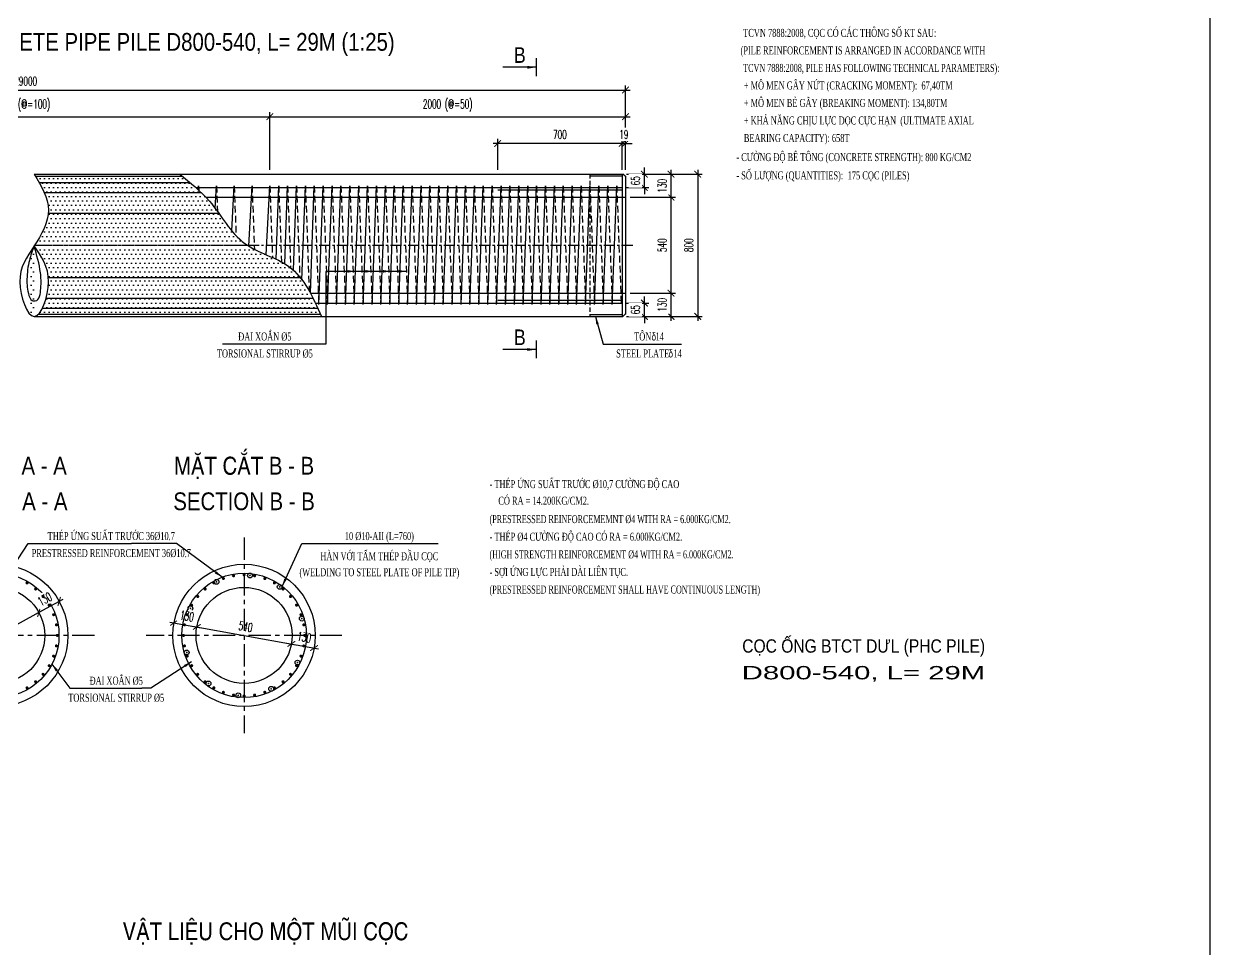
# Model space of a CAD drawing. Extents: x -687 to 808890, y -259 to 107959.
# Drawn here: x 772319 to 778990, y 91357 to 96562 of the extents above; entities that cross this region are included whole.
import ezdxf
from ezdxf.enums import TextEntityAlignment as Align

# ---------------------------------------------------------------- set-up
doc = ezdxf.new("R2010")
doc.units = 0
doc.header["$MEASUREMENT"] = 0
doc.header["$PDMODE"] = 3
doc.linetypes.add('CENTER', pattern=[2, 1.25, -0.25, 0.25, -0.25])
doc.linetypes.add('HIDDEN', pattern=[0.375, 0.25, -0.125])
doc.layers.get('0').update_dxf_attribs({"color": 3, "linetype": 'CONTINUOUS'})
doc.layers.get('DEFPOINTS').update_dxf_attribs({"linetype": 'CONTINUOUS'})
for name, color, linetype in [('Hatch', 5, 'CONTINUOUS'), ('Hidden', 4, 'HIDDEN'), ('Kich thuoc', 4, 'CONTINUOUS'), ('Net vang', 2, 'CONTINUOUS'), ('Text', 3, 'CONTINUOUS'), ('Thep chu', 1, 'CONTINUOUS'), ('Thep dai', 6, 'CONTINUOUS'), ('Tim', 8, 'CENTER')]:
    doc.layers.add(name, color=color, linetype=linetype)
doc.styles.add('CMB-2', font='Vhavanb.ttf', dxfattribs={"width": 1.5, "height": 2})
doc.styles.add('Kichthuoc', font='romans.shx', dxfattribs={"width": 0.6})
doc.styles.get("Standard").update_dxf_attribs({"font": 'vntimeh.shx', "width": 0.65})
doc.styles.add('SYMBOL', font='greeks.shx', dxfattribs={"width": 0.8})
doc.styles.add('Ten', font='Vharialn.ttf')
doc.dimstyles.new('Dim 250', dxfattribs={"dimscale": 250, "dimtxt": 0.2, "dimasz": 0.15, "dimexe": 0.1, "dimexo": 0.1, "dimgap": 0.1, "dimtad": 1, "dimdec": 0, "dimlfac": -1, "dimzin": 0, "dimdsep": 46, "dimtxsty": 'Kichthuoc', "dimblk": 'ARCHTICK', "dimcen": 0.1, "dimdle": 0.1, "dimclrd": 4, "dimclre": 4, "dimclrt": 3, "dimadec": 0, "dimazin": 0, "dimtfac": 1, "dimtdec": 0, "dimtix": 1, "dimtmove": 2, "dimatfit": 3, "dimfxl": 1, "dimtfill": 1, "dimtolj": 1, "dimtzin": 0, "dimarcsym": 0})
doc.dimstyles.new('Le 250', dxfattribs={"dimscale": 250, "dimtxt": 0.22, "dimasz": 0.18, "dimexe": 0.1, "dimexo": 0.2, "dimgap": 0.1, "dimtad": 1, "dimdec": 0, "dimzin": 0, "dimdsep": 46, "dimtxsty": 'Kichthuoc', "dimblk": 'ARCHTICK', "dimcen": 0, "dimdle": 0.1, "dimclrd": 2, "dimclre": 2, "dimclrt": 256, "dimadec": 0, "dimazin": 0, "dimtfac": 1, "dimtdec": 0, "dimtix": 1, "dimtmove": 2, "dimatfit": 3, "dimfxl": 1, "dimtolj": 1, "dimtzin": 0, "dimarcsym": 0})

# ---------------------------------------------------------------- blocks, each defined once
blk = doc.blocks.new('_ArchTick')
at = {"color": 0, "linetype": 'ByBlock', "const_width": 0.15}
blk.add_lwpolyline([(-0.5, -0.5), (0.5, 0.5)], dxfattribs=at)
blk = doc.blocks.new('*D84')
at = {"layer": 'Kich thuoc', "color": 4, "lineweight": -2}
blk.add_line((773799.2, 93078.5), (773976.4, 93046.7), dxfattribs=at)
at = {"layer": 'Kich thuoc', "color": 4, "lineweight": -2, "xscale": 37.5, "yscale": 37.5, "zscale": 37.5}
for p, rotation in [((773823.9, 93074.1), 169.8069667111609), ((773951.8, 93051.1), 349.8069667111608)]:
    blk.add_blockref('_ArchTick', p, dxfattribs=dict(at, rotation=rotation))
at = {"layer": 'Kich thuoc', "color": 3, "insert": (773896.7, 93111.8), "char_height": 50, "attachment_point": 5, "rotation": 349.80697, "style": 'Kichthuoc', "bg_fill": 3, "box_fill_scale": 1.25, "bg_fill_color": 9, "bg_fill_true_color": 13158600, "bg_fill_transparency": 11732736}
blk.add_mtext('\\A1;130', dxfattribs=at)
at = {"layer": 'DEFPOINTS', "color": 0}
for p in [(773823.9, 93074.1), (773951.8, 93051.1), (773951.8, 93051.1)]:
    blk.add_point(p, dxfattribs=at)
blk = doc.blocks.new('*D85')
at = {"layer": 'DEFPOINTS', "color": 0}
for p in [(773292.4, 93169.7), (773823.9, 93074.1), (773823.9, 93074.1)]:
    blk.add_point(p, dxfattribs=at)
at = {"layer": 'Kich thuoc', "color": 4, "lineweight": -2}
blk.add_line((773267.8, 93174.1), (773848.5, 93069.7), dxfattribs=at)
at = {"layer": 'Kich thuoc', "color": 4, "lineweight": -2, "xscale": 37.5, "yscale": 37.5, "zscale": 37.5}
for p, rotation in [((773292.4, 93169.7), 169.8069667109831), ((773823.9, 93074.1), 349.8069667109831)]:
    blk.add_blockref('_ArchTick', p, dxfattribs=dict(at, rotation=rotation))
at = {"layer": 'Kich thuoc', "color": 3, "insert": (773567, 93171.1), "char_height": 50, "attachment_point": 5, "rotation": 349.80697, "style": 'Kichthuoc', "bg_fill": 3, "box_fill_scale": 1.25, "bg_fill_color": 9, "bg_fill_true_color": 13158600, "bg_fill_transparency": 11732736}
blk.add_mtext('\\A1;540', dxfattribs=at)
blk = doc.blocks.new('*D86')
at = {"layer": 'Kich thuoc', "color": 4, "lineweight": -2}
blk.add_line((773139.8, 93197.1), (773317, 93165.3), dxfattribs=at)
at = {"layer": 'Kich thuoc', "color": 4, "lineweight": -2, "xscale": 37.5, "yscale": 37.5, "zscale": 37.5}
for p, rotation in [((773164.4, 93192.7), 169.8069667108236), ((773292.4, 93169.7), 349.8069667108236)]:
    blk.add_blockref('_ArchTick', p, dxfattribs=dict(at, rotation=rotation))
at = {"layer": 'Kich thuoc', "color": 3, "insert": (773237.2, 93230.4), "char_height": 50, "attachment_point": 5, "rotation": 349.80697, "style": 'Kichthuoc', "bg_fill": 3, "box_fill_scale": 1.25, "bg_fill_color": 9, "bg_fill_true_color": 13158600, "bg_fill_transparency": 11596748}
blk.add_mtext('\\A1;130', dxfattribs=at)
at = {"layer": 'DEFPOINTS', "color": 0}
for p in [(773164.4, 93192.7), (773292.4, 93169.7), (773292.4, 93169.7)]:
    blk.add_point(p, dxfattribs=at)
blk = doc.blocks.new('*D93')
at = {"layer": 'DEFPOINTS', "color": 0}
for p in [(772404.6, 93251.1), (772404.6, 93251.1), (771930.4, 92992.7)]:
    blk.add_point(p, dxfattribs=at)
at = {"layer": 'Kich thuoc', "color": 4, "lineweight": -2}
blk.add_line((771908.5, 92980.7), (772426.5, 93263.1), dxfattribs=at)
at = {"layer": 'Kich thuoc', "color": 4, "lineweight": -2, "xscale": 37.5, "yscale": 37.5, "zscale": 37.5}
for p, rotation in [((772404.6, 93251.1), 28.58698925857877), ((771930.4, 92992.7), 208.5869892585787)]:
    blk.add_blockref('_ArchTick', p, dxfattribs=dict(at, rotation=rotation))
at = {"layer": 'Kich thuoc', "color": 3, "insert": (772143.6, 93165.8), "char_height": 50, "attachment_point": 5, "rotation": 28.58699, "style": 'Kichthuoc', "bg_fill": 3, "box_fill_scale": 1.25, "bg_fill_color": 9, "bg_fill_true_color": 13158600, "bg_fill_transparency": 11732736}
blk.add_mtext('\\A1;540', dxfattribs=at)
blk = doc.blocks.new('*D94')
at = {"layer": 'Kich thuoc', "color": 4, "lineweight": -2}
blk.add_line((772382.6, 93239.1), (772540.7, 93325.3), dxfattribs=at)
at = {"layer": 'Kich thuoc', "color": 4, "lineweight": -2, "xscale": 37.5, "yscale": 37.5, "zscale": 37.5}
for p, rotation in [((772518.7, 93313.3), 28.58698925876108), ((772404.6, 93251.1), 208.5869892587611)]:
    blk.add_blockref('_ArchTick', p, dxfattribs=dict(at, rotation=rotation))
at = {"layer": 'Kich thuoc', "color": 3, "insert": (772437.7, 93326.1), "char_height": 50, "attachment_point": 5, "rotation": 28.58699, "style": 'Kichthuoc', "bg_fill": 3, "box_fill_scale": 1.25, "bg_fill_color": 9, "bg_fill_true_color": 13158600, "bg_fill_transparency": 11732736}
blk.add_mtext('\\A1;130', dxfattribs=at)
at = {"layer": 'DEFPOINTS', "color": 0}
for p in [(772518.7, 93313.3), (772518.7, 93313.3), (772404.6, 93251.1)]:
    blk.add_point(p, dxfattribs=at)
blk = doc.blocks.new('*D65')
at = {"layer": 'DEFPOINTS', "color": 0}
for p in [(775702.7, 96188.7), (768902.7, 95715.8), (775702.7, 95715.8)]:
    blk.add_point(p, dxfattribs=at)
at = {"layer": 'Kich thuoc', "color": 4, "lineweight": -2}
for p, q in [((768902.7, 95740.8), (768902.7, 96213.7)), ((775702.7, 95740.8), (775702.7, 96213.7)), ((768877.7, 96188.7), (775727.7, 96188.7))]:
    blk.add_line(p, q, dxfattribs=at)
at = {"layer": 'Kich thuoc', "color": 4, "lineweight": -2, "xscale": 37.5, "yscale": 37.5, "zscale": 37.5, "rotation": 180}
blk.add_blockref('_ArchTick', (768902.7, 96188.7), dxfattribs=at)
at = {"layer": 'Kich thuoc', "color": 4, "lineweight": -2, "xscale": 37.5, "yscale": 37.5, "zscale": 37.5}
blk.add_blockref('_ArchTick', (775702.7, 96188.7), dxfattribs=at)
at = {"layer": 'Kich thuoc', "color": 3, "insert": (772302.7, 96238.7), "char_height": 50, "attachment_point": 5, "style": 'Kichthuoc', "bg_fill": 3, "box_fill_scale": 1.25, "bg_fill_color": 9, "bg_fill_true_color": 13158600, "bg_fill_transparency": 9022884}
blk.add_mtext('\\A1;L=29000', dxfattribs=at)
blk = doc.blocks.new('*D66')
at = {"layer": 'DEFPOINTS', "color": 0}
for p in [(773702.7, 96038.7), (770902.7, 95715.8), (773702.7, 95715.8)]:
    blk.add_point(p, dxfattribs=at)
at = {"layer": 'Kich thuoc', "color": 4, "lineweight": -2}
for p, q in [((770902.7, 95740.8), (770902.7, 96063.7)), ((773702.7, 95740.8), (773702.7, 96063.7)), ((770877.7, 96038.7), (773727.7, 96038.7))]:
    blk.add_line(p, q, dxfattribs=at)
at = {"layer": 'Kich thuoc', "color": 4, "lineweight": -2, "xscale": 37.5, "yscale": 37.5, "zscale": 37.5, "rotation": 180}
blk.add_blockref('_ArchTick', (770902.7, 96038.7), dxfattribs=at)
at = {"layer": 'Kich thuoc', "color": 4, "lineweight": -2, "xscale": 37.5, "yscale": 37.5, "zscale": 37.5}
blk.add_blockref('_ArchTick', (773702.7, 96038.7), dxfattribs=at)
at = {"layer": 'Kich thuoc', "color": 3, "insert": (772302.7, 96101.8), "char_height": 50, "attachment_point": 5, "style": 'Kichthuoc', "bg_fill": 3, "box_fill_scale": 1.25, "bg_fill_color": 9, "bg_fill_true_color": 13158600, "bg_fill_transparency": 16082364}
blk.add_mtext('\\A1;25000 (@=100)', dxfattribs=at)
blk = doc.blocks.new('*D69')
at = {"layer": 'DEFPOINTS', "color": 0}
for p in [(775702.7, 96038.7), (773702.7, 95715.8), (775702.7, 95715.8)]:
    blk.add_point(p, dxfattribs=at)
at = {"layer": 'Kich thuoc', "color": 4, "lineweight": -2}
for p, q in [((773702.7, 95740.8), (773702.7, 96063.7)), ((775702.7, 95740.8), (775702.7, 96063.7)), ((773677.7, 96038.7), (775727.7, 96038.7))]:
    blk.add_line(p, q, dxfattribs=at)
at = {"layer": 'Kich thuoc', "color": 4, "lineweight": -2, "xscale": 37.5, "yscale": 37.5, "zscale": 37.5, "rotation": 180}
blk.add_blockref('_ArchTick', (773702.7, 96038.7), dxfattribs=at)
at = {"layer": 'Kich thuoc', "color": 4, "lineweight": -2, "xscale": 37.5, "yscale": 37.5, "zscale": 37.5}
blk.add_blockref('_ArchTick', (775702.7, 96038.7), dxfattribs=at)
at = {"layer": 'Kich thuoc', "color": 3, "insert": (774702.7, 96101.8), "char_height": 50, "attachment_point": 5, "style": 'Kichthuoc', "bg_fill": 3, "box_fill_scale": 1.25, "bg_fill_color": 9, "bg_fill_true_color": 13158600, "bg_fill_transparency": 10540848}
blk.add_mtext('\\A1;{2000 (@=50)}', dxfattribs=at)
blk = doc.blocks.new('*D70')
at = {"layer": 'DEFPOINTS', "color": 0}
for p in [(775702.7, 95585.8), (775958.3, 95585.8), (775702.7, 95045.8)]:
    blk.add_point(p, dxfattribs=at)
at = {"layer": 'Kich thuoc', "color": 4, "lineweight": -2}
for p, q in [((775958.3, 95020.8), (775958.3, 95610.8)), ((775727.7, 95585.8), (775983.3, 95585.8)), ((775727.7, 95045.8), (775983.3, 95045.8))]:
    blk.add_line(p, q, dxfattribs=at)
at = {"layer": 'Kich thuoc', "color": 4, "lineweight": -2, "xscale": 37.5, "yscale": 37.5, "zscale": 37.5}
for p, rotation in [((775958.3, 95585.8), 90), ((775958.3, 95045.8), 270)]:
    blk.add_blockref('_ArchTick', p, dxfattribs=dict(at, rotation=rotation))
at = {"layer": 'Kich thuoc', "color": 3, "insert": (775908.3, 95315.8), "char_height": 50, "attachment_point": 5, "rotation": 90, "style": 'Kichthuoc', "bg_fill": 3, "box_fill_scale": 1.25, "bg_fill_color": 9, "bg_fill_true_color": 13158600, "bg_fill_transparency": 10600316}
blk.add_mtext('\\A1;540', dxfattribs=at)
blk = doc.blocks.new('*D71')
at = {"layer": 'DEFPOINTS', "color": 0}
for p in [(775702.7, 95045.8), (775687.7, 94915.8)]:
    blk.add_point(p, dxfattribs=at)
at = {"layer": 'Kich thuoc', "color": 4, "lineweight": -2}
for p, q in [((775958.3, 94890.8), (775958.3, 95070.8)), ((775727.7, 95045.8), (775983.3, 95045.8)), ((775712.7, 94915.8), (775983.3, 94915.8))]:
    blk.add_line(p, q, dxfattribs=at)
at = {"layer": 'Kich thuoc', "color": 4, "lineweight": -2, "xscale": 37.5, "yscale": 37.5, "zscale": 37.5}
for p, rotation in [((775958.3, 95045.8), 90), ((775958.3, 94915.8), 270)]:
    blk.add_blockref('_ArchTick', p, dxfattribs=dict(at, rotation=rotation))
at = {"layer": 'Kich thuoc', "color": 3, "insert": (775908.3, 94980.8), "char_height": 50, "attachment_point": 5, "rotation": 90, "style": 'Kichthuoc', "bg_fill": 3, "box_fill_scale": 1.25, "bg_fill_color": 9, "bg_fill_true_color": 13158600, "bg_fill_transparency": 11596232}
blk.add_mtext('\\A1;130', dxfattribs=at)
at = {"layer": 'DEFPOINTS', "color": 0}
blk.add_point((775958.3, 95045.8), dxfattribs=at)
blk = doc.blocks.new('*D72')
at = {"layer": 'DEFPOINTS', "color": 0}
for p in [(775687.7, 95715.8), (775687.7, 94915.8), (776108.3, 94915.8)]:
    blk.add_point(p, dxfattribs=at)
at = {"layer": 'Kich thuoc', "color": 4, "lineweight": -2}
for p, q in [((776108.3, 95740.8), (776108.3, 94890.8)), ((775712.7, 95715.8), (776133.3, 95715.8)), ((775712.7, 94915.8), (776133.3, 94915.8))]:
    blk.add_line(p, q, dxfattribs=at)
at = {"layer": 'Kich thuoc', "color": 4, "lineweight": -2, "xscale": 37.5, "yscale": 37.5, "zscale": 37.5}
for p, rotation in [((776108.3, 95715.8), 90), ((776108.3, 94915.8), 270)]:
    blk.add_blockref('_ArchTick', p, dxfattribs=dict(at, rotation=rotation))
at = {"layer": 'Kich thuoc', "color": 3, "insert": (776058.3, 95315.8), "char_height": 50, "attachment_point": 5, "rotation": 90, "style": 'Kichthuoc', "bg_fill": 3, "box_fill_scale": 1.25, "bg_fill_color": 9, "bg_fill_true_color": 13158600, "bg_fill_transparency": 11596232}
blk.add_mtext('\\A1;800', dxfattribs=at)
blk = doc.blocks.new('*D73')
at = {"layer": 'DEFPOINTS', "color": 0}
for p in [(775687.7, 95715.8), (775702.7, 95585.8)]:
    blk.add_point(p, dxfattribs=at)
at = {"layer": 'Kich thuoc', "color": 4, "lineweight": -2}
for p, q in [((775958.3, 95560.8), (775958.3, 95740.8)), ((775712.7, 95715.8), (775983.3, 95715.8)), ((775727.7, 95585.8), (775983.3, 95585.8))]:
    blk.add_line(p, q, dxfattribs=at)
at = {"layer": 'Kich thuoc', "color": 4, "lineweight": -2, "xscale": 37.5, "yscale": 37.5, "zscale": 37.5}
for p, rotation in [((775958.3, 95715.8), 90), ((775958.3, 95585.8), 270)]:
    blk.add_blockref('_ArchTick', p, dxfattribs=dict(at, rotation=rotation))
at = {"layer": 'Kich thuoc', "color": 3, "insert": (775908.3, 95650.8), "char_height": 50, "attachment_point": 5, "rotation": 90, "style": 'Kichthuoc', "bg_fill": 3, "box_fill_scale": 1.25, "bg_fill_color": 9, "bg_fill_true_color": 13158600, "bg_fill_transparency": 11596232}
blk.add_mtext('\\A1;130', dxfattribs=at)
at = {"layer": 'DEFPOINTS', "color": 0}
blk.add_point((775958.3, 95715.8), dxfattribs=at)
blk = doc.blocks.new('*D74')
at = {"layer": 'DEFPOINTS', "color": 0}
for p in [(774983.7, 95888.7), (774983.7, 95715.8), (775683.7, 95715.8)]:
    blk.add_point(p, dxfattribs=at)
at = {"layer": 'Kich thuoc', "color": 4, "lineweight": -2}
for p, q in [((775708.7, 95888.7), (774958.7, 95888.7)), ((774983.7, 95740.8), (774983.7, 95913.7)), ((775683.7, 95740.8), (775683.7, 95913.7))]:
    blk.add_line(p, q, dxfattribs=at)
at = {"layer": 'Kich thuoc', "color": 4, "lineweight": -2, "xscale": 37.5, "yscale": 37.5, "zscale": 37.5, "rotation": 180}
blk.add_blockref('_ArchTick', (774983.7, 95888.7), dxfattribs=at)
at = {"layer": 'Kich thuoc', "color": 4, "lineweight": -2, "xscale": 37.5, "yscale": 37.5, "zscale": 37.5}
blk.add_blockref('_ArchTick', (775683.7, 95888.7), dxfattribs=at)
at = {"layer": 'Kich thuoc', "color": 3, "insert": (775333.7, 95938.7), "char_height": 50, "attachment_point": 5, "style": 'Kichthuoc', "bg_fill": 3, "box_fill_scale": 1.25, "bg_fill_color": 9, "bg_fill_true_color": 13158600, "bg_fill_transparency": 11596232}
blk.add_mtext('\\A1;700', dxfattribs=at)
blk = doc.blocks.new('*D76')
at = {"layer": 'DEFPOINTS', "color": 0}
for p in [(775683.7, 95715.8), (775702.7, 95715.8)]:
    blk.add_point(p, dxfattribs=at)
at = {"layer": 'Kich thuoc', "color": 4, "lineweight": -2}
for p, q in [((775683.7, 95888.7), (775646.2, 95888.7)), ((775683.7, 95740.8), (775683.7, 95913.7)), ((775683.7, 95888.7), (775702.7, 95888.7)), ((775702.7, 95740.8), (775702.7, 95913.7)), ((775702.7, 95888.7), (775740.2, 95888.7))]:
    blk.add_line(p, q, dxfattribs=at)
at = {"layer": 'Kich thuoc', "color": 4, "lineweight": -2, "xscale": 37.5, "yscale": 37.5, "zscale": 37.5}
blk.add_blockref('_ArchTick', (775683.7, 95888.7), dxfattribs=at)
at = {"layer": 'Kich thuoc', "color": 4, "lineweight": -2, "xscale": 37.5, "yscale": 37.5, "zscale": 37.5, "rotation": 180}
blk.add_blockref('_ArchTick', (775702.7, 95888.7), dxfattribs=at)
at = {"layer": 'Kich thuoc', "color": 3, "insert": (775693.2, 95938.7), "char_height": 50, "attachment_point": 5, "style": 'Kichthuoc', "bg_fill": 3, "box_fill_scale": 1.25, "bg_fill_color": 9, "bg_fill_true_color": 13158600, "bg_fill_transparency": 10592512}
blk.add_mtext('\\A1;19', dxfattribs=at)
at = {"layer": 'DEFPOINTS', "color": 0}
blk.add_point((775702.7, 95888.7), dxfattribs=at)
blk = doc.blocks.new('*D1092')
at = {"layer": 'DEFPOINTS', "color": 0}
for p in [(775683.7, 94990.8), (775683.7, 94915.8)]:
    blk.add_point(p, dxfattribs=at)
at = {"layer": 'Kich thuoc', "color": 4, "lineweight": -2}
for p, q in [((775708.7, 94990.8), (775833.3, 94990.8)), ((775808.3, 94990.8), (775808.3, 95028.3)), ((775808.3, 94915.8), (775808.3, 94990.8)), ((775708.7, 94915.8), (775833.3, 94915.8)), ((775808.3, 94915.8), (775808.3, 94878.3))]:
    blk.add_line(p, q, dxfattribs=at)
at = {"layer": 'Kich thuoc', "color": 4, "lineweight": -2, "xscale": 37.5, "yscale": 37.5, "zscale": 37.5}
for p, rotation in [((775808.3, 94990.8), 270), ((775808.3, 94915.8), 90)]:
    blk.add_blockref('_ArchTick', p, dxfattribs=dict(at, rotation=rotation))
at = {"layer": 'Kich thuoc', "color": 3, "insert": (775758.3, 94953.3), "char_height": 50, "attachment_point": 5, "rotation": 90, "style": 'Kichthuoc', "bg_fill": 3, "box_fill_scale": 1.25, "bg_fill_color": 9, "bg_fill_true_color": 13158600, "bg_fill_transparency": 867824}
blk.add_mtext('\\A1;65', dxfattribs=at)
at = {"layer": 'DEFPOINTS', "color": 0}
blk.add_point((775808.3, 94990.8), dxfattribs=at)
blk = doc.blocks.new('*D1093')
at = {"layer": 'DEFPOINTS', "color": 0}
for p in [(775683.7, 95715.8), (775683.7, 95640.8)]:
    blk.add_point(p, dxfattribs=at)
at = {"layer": 'Kich thuoc', "color": 4, "lineweight": -2}
for p, q in [((775808.3, 95715.8), (775808.3, 95753.3)), ((775708.7, 95715.8), (775833.3, 95715.8)), ((775808.3, 95640.8), (775808.3, 95715.8)), ((775708.7, 95640.8), (775833.3, 95640.8)), ((775808.3, 95640.8), (775808.3, 95603.3))]:
    blk.add_line(p, q, dxfattribs=at)
at = {"layer": 'Kich thuoc', "color": 4, "lineweight": -2, "xscale": 37.5, "yscale": 37.5, "zscale": 37.5}
for p, rotation in [((775808.3, 95715.8), 270), ((775808.3, 95640.8), 90)]:
    blk.add_blockref('_ArchTick', p, dxfattribs=dict(at, rotation=rotation))
at = {"layer": 'Kich thuoc', "color": 3, "insert": (775758.3, 95678.3), "char_height": 50, "attachment_point": 5, "rotation": 90, "style": 'Kichthuoc', "bg_fill": 3, "box_fill_scale": 1.25, "bg_fill_color": 9, "bg_fill_true_color": 13158600, "bg_fill_transparency": 7864389}
blk.add_mtext('\\A1;65', dxfattribs=at)
at = {"layer": 'DEFPOINTS', "color": 0}
blk.add_point((775808.3, 95715.8), dxfattribs=at)

msp = doc.modelspace()

# ---------------------------------------------------------------- hatches: boundary and pattern name
at = {"layer": 'Hatch'}
h = msp.add_hatch(dxfattribs=at)
h.set_pattern_fill('DOTS', color=11, scale=400, style=0)
h.set_pattern_definition([(0, (-29988.075, -15409.56), (12.5, 25), [0, -25])])
edge = h.paths.add_edge_path()
edge.add_spline(control_points=[(772348.9, 94934.1), (772358.2, 94922.6), (772408, 94888.2), (772498.9, 95140.7), (772418.6, 95254.1), (772377.7, 95311.8)], knot_values=[811.110562, 811.110562, 811.110562, 811.110562, 862.881742, 1073.007423, 1290.557934, 1290.557934, 1290.557934, 1290.557934], degree=3, periodic=0)
edge.add_line((772377.7, 94915.8), (773993, 94915.8))
edge.add_line((772377.7, 95715.8), (773196.3, 95715.8))
edge.add_spline(control_points=[(773196.3, 95715.8), (773255.3, 95668.4), (773395, 95556.1), (773525.2, 95296.8), (773857.3, 95222.2), (773945.1, 95023.9), (773993, 94915.8)], knot_values=[0, 0, 0, 0, 226.398441, 536.414113, 815.347417, 1150.174082, 1150.174082, 1150.174082, 1150.174082], degree=3, periodic=0)
edge.add_spline(control_points=[(772377.7, 95715.8), (772418.1, 95649.1), (772498.8, 95515.8), (772412.2, 95363.3), (772365.2, 95292.7), (772359, 95283.2)], knot_values=[0, 0, 0, 0, 217.550511, 435.101022, 468.730043, 468.730043, 468.730043, 468.730043], degree=3, periodic=0)

# ---------------------------------------------------------------- linework, layer by layer
msp.add_line((772377.7, 94915.8), (775687.7, 94915.8))
for centre, radius in [((773558.1, 93121.9), 400), ((772167.5, 93121.9), 270)]:
    msp.add_circle(centre, radius)
at = {"layer": 'Hatch', "color": 9}
for p, q in [((772385, 95703.8), (773211.1, 95703.8)), ((772405.6, 95668.9), (773253.9, 95668.9)), ((772434.3, 95613.2), (773316.3, 95613.2)), ((772457.7, 95496.3), (773415.1, 95496.3)), ((772457.6, 95135.2), (773872.9, 95135.2)), ((772445.1, 95018.3), (773945.6, 95018.3)), ((772401.4, 94927.7), (773987.7, 94927.7)), ((772424.7, 94962.7), (773972, 94962.7))]:
    msp.add_line(p, q, dxfattribs=at)
at = {"layer": 'Hatch'}
for centre in [(773591.2, 93459), (773403.5, 93423.1), (773758.3, 93394.7), (773256.4, 93274.1), (773882.2, 93216.4), (773235.5, 93025.7), (773858, 92969.2), (773357.8, 92851.4), (773525.1, 92784.8), (773710.4, 92821.7)]:
    msp.add_circle(centre, 13.5, dxfattribs=at)
at = {"layer": 'Hidden', "ltscale": 150}
for p, q in [((773302.7, 95649.2), (773303.6, 95625.2)), ((773402.7, 95649.2), (773408, 95506.2)), ((773502.7, 95649.2), (773513.1, 95369.9)), ((773602.7, 95649.2), (773615.9, 95293.4)), ((773702.7, 95649.2), (773717.6, 95246.9)), ((773752.7, 95649.2), (773768.5, 95221.9)), ((773802.7, 95649.2), (773819.6, 95188.5)), ((773852.7, 95649.2), (773871.4, 95137)), ((773902.7, 95649.2), (773924.1, 95058.8)), ((773952.7, 95649.2), (773977.7, 94982.4)), ((774002.7, 95649.2), (774027.7, 94982.4)), ((774052.7, 95649.2), (774077.7, 94982.4)), ((774102.7, 95649.2), (774127.7, 94982.4)), ((774152.7, 95649.2), (774177.7, 94982.4)), ((774202.7, 95649.2), (774227.7, 94982.4)), ((774252.7, 95649.2), (774277.7, 94982.4)), ((774302.7, 95649.2), (774327.7, 94982.4)), ((774352.7, 95649.2), (774377.7, 94982.4)), ((774402.7, 95649.2), (774427.7, 94982.4)), ((774452.7, 95649.2), (774477.7, 94982.4)), ((774502.7, 95649.2), (774527.7, 94982.4)), ((774552.7, 95649.2), (774577.7, 94982.4)), ((774602.7, 95649.2), (774627.7, 94982.4)), ((774652.7, 95649.2), (774677.7, 94982.4)), ((774702.7, 95649.2), (774727.7, 94982.4)), ((774752.7, 95649.2), (774777.7, 94982.4)), ((774802.7, 95649.2), (774827.7, 94982.4)), ((774852.7, 95649.2), (774877.7, 94982.4)), ((774902.7, 95649.2), (774927.7, 94982.4)), ((774952.7, 95649.2), (774977.7, 94982.4)), ((775002.7, 95649.2), (775027.7, 94982.4)), ((775052.7, 95649.2), (775077.7, 94982.4)), ((775102.7, 95649.2), (775127.7, 94982.4)), ((775152.7, 95649.2), (775177.7, 94982.4)), ((775202.7, 95649.2), (775227.7, 94982.4)), ((775252.7, 95649.2), (775277.7, 94982.4)), ((775302.7, 95649.2), (775327.7, 94982.4)), ((775352.7, 95649.2), (775377.7, 94982.4)), ((775402.7, 95649.2), (775427.7, 94982.4)), ((775452.7, 95649.2), (775477.7, 94982.4)), ((775502.7, 95649.2), (775527.7, 94982.4)), ((775552.7, 95649.2), (775577.7, 94982.4)), ((775602.7, 95649.2), (775627.7, 94982.4))]:
    msp.add_line(p, q, dxfattribs=at)
at = {"layer": 'Kich thuoc'}
for p, q in [((773343.4, 95585.8), (775702.7, 95585.8)), ((773931.3, 95045.8), (775702.7, 95045.8))]:
    msp.add_line(p, q, dxfattribs=at)
at = {"layer": 'Net vang', "const_width": 5.35}
for points in [[(773589.1, 93460, 1), (773593.2, 93458.1, 1)], [(773401.3, 93422.6, 1), (773405.7, 93423.6, 1)], [(773757.1, 93396.7, 1), (773759.4, 93392.8, 1)], [(773254.9, 93272.4, 1), (773257.9, 93275.8, 1)], [(773882.5, 93218.6, 1), (773882, 93214.1, 1)], [(773235.3, 93023.5, 1), (773235.7, 93027.9, 1)], [(773859.5, 92970.8, 1), (773856.5, 92967.5, 1)], [(773358.9, 92849.4, 1), (773356.6, 92853.3, 1)], [(773527.1, 92783.8, 1), (773523, 92785.7, 1)], [(773712.6, 92822.2, 1), (773708.2, 92821.3, 1)]]:
    msp.add_lwpolyline(points, format="xyb", close=True, dxfattribs=at)
at = {"layer": 'Net vang'}
for points, knots in [([(772377.7, 95715.8), (772418.1, 95649.1), (772498.8, 95515.8), (772378.2, 95303.5), (772256.3, 95142.6), (772378, 94804.8), (772498.9, 95140.7), (772418.6, 95254.1), (772377.7, 95311.8)], [0, 0, 0, 0, 217.550511, 435.101022, 652.651533, 862.881742, 1073.007423, 1290.557934, 1290.557934, 1290.557934, 1290.557934]), ([(772377.7, 95311.8), (772392.5, 95260.3), (772415.6, 95179.7), (772418.4, 95084.5), (772407.2, 94997.6), (772359.1, 95004.7), (772339.7, 95054.5), (772334.3, 95129.3), (772345.6, 95225.3), (772367.9, 95285.2), (772377.7, 95311.8)], [0, 0, 0, 0, 155.255889, 243.008911, 319.962243, 337.767249, 370.835349, 463.424431, 569.804282, 654.888435, 654.888435, 654.888435, 654.888435])]:
    msp.add_open_spline(points, degree=3, knots=knots, dxfattribs=at)
at = {"layer": 'Thep chu'}
for p, q in [((775200.2, 96367.1), (775200.2, 96267.1)), ((773286.5, 95640.8), (775683.7, 95640.8)), ((773959, 94990.8), (775683.7, 94990.8)), ((775200.2, 94780.2), (775200.2, 94680.2))]:
    msp.add_line(p, q, dxfattribs=at)
at = {"layer": 'Thep chu', "const_width": 8.56}
for points in [[(773494.8, 93456.4, 1), (773503.2, 93457.9, 1)], [(773553.8, 93462.3, 1), (773562.4, 93462.3, 1)], [(773613, 93457.9, 1), (773621.4, 93456.4, 1)], [(773336, 93379.9, 1), (773342.6, 93385.4, 1)], [(773384.2, 93414.6, 1), (773391.6, 93418.8, 1)], [(773437.7, 93440.3, 1), (773445.7, 93443.2, 1)], [(773670.5, 93443.2, 1), (773678.6, 93440.3, 1)], [(773724.6, 93418.8, 1), (773732, 93414.6, 1)], [(773773.6, 93385.4, 1), (773780.2, 93379.9, 1)], [(773294.6, 93337.4, 1), (773300.1, 93344, 1)], [(773816.1, 93344, 1), (773821.6, 93337.4, 1)], [(773850.8, 93295.8, 1), (773855, 93288.4, 1)], [(772502, 93185.2, 1), (772503.5, 93176.8, 1)], [(772507.9, 93126.2, 1), (772507.9, 93117.6, 1)], [(772503.5, 93067, 1), (772502, 93058.6, 1)], [(773223.6, 93058.6, 1), (773222.1, 93067, 1)], [(772488.8, 93009.5, 1), (772485.9, 93001.5, 1)], [(773239.7, 93001.5, 1), (773236.8, 93009.5, 1)], [(773265.5, 92948, 1), (773261.2, 92955.4, 1)], [(773855, 92955.4, 1), (773850.8, 92948, 1)], [(772389.6, 92863.9, 1), (772383, 92858.4, 1)], [(772431, 92906.4, 1), (772425.5, 92899.8, 1)], [(773300.1, 92899.8, 1), (773294.6, 92906.4, 1)], [(773342.6, 92858.4, 1), (773336, 92863.9, 1)], [(773780.2, 92863.9, 1), (773773.6, 92858.4, 1)], [(773821.6, 92906.4, 1), (773816.1, 92899.8, 1)], [(772341.4, 92829.2, 1), (772334, 92825, 1)], [(773391.6, 92825, 1), (773384.2, 92829.2, 1)], [(773445.7, 92800.6, 1), (773437.7, 92803.5, 1)], [(773503.2, 92785.9, 1), (773494.8, 92787.4, 1)], [(773562.4, 92781.5, 1), (773553.8, 92781.5, 1)], [(773621.4, 92787.4, 1), (773613, 92785.9, 1)], [(773678.6, 92803.5, 1), (773670.5, 92800.6, 1)], [(773732, 92829.2, 1), (773724.6, 92825, 1)]]:
    msp.add_lwpolyline(points, format="xyb", close=True, dxfattribs=at)
at = {"layer": 'Thep dai'}
for p, q in [((773301.6, 95627.1), (773302.7, 95649.2)), ((773396.2, 95522.3), (773402.7, 95649.2)), ((773489.6, 95396.3), (773502.7, 95649.2)), ((773585.2, 95310.7), (773602.7, 95649.2)), ((773682.7, 95262.3), (773702.7, 95649.2)), ((773737.6, 95237.6), (773752.7, 95649.2)), ((773786.7, 95211.4), (773802.7, 95649.2)), ((773835.4, 95175), (773852.7, 95649.2)), ((773883.6, 95121.5), (773902.7, 95649.2)), ((773931, 95046.4), (773952.7, 95649.2)), ((773977.7, 94982.4), (774002.7, 95649.2)), ((774027.7, 94982.4), (774052.7, 95649.2)), ((774077.7, 94982.4), (774102.7, 95649.2)), ((774127.7, 94982.4), (774152.7, 95649.2)), ((774177.7, 94982.4), (774202.7, 95649.2)), ((774227.7, 94982.4), (774252.7, 95649.2)), ((774277.7, 94982.4), (774302.7, 95649.2)), ((774327.7, 94982.4), (774352.7, 95649.2)), ((774377.7, 94982.4), (774402.7, 95649.2)), ((774427.7, 94982.4), (774452.7, 95649.2)), ((774477.7, 94982.4), (774502.7, 95649.2)), ((774527.7, 94982.4), (774552.7, 95649.2)), ((774577.7, 94982.4), (774602.7, 95649.2)), ((774627.7, 94982.4), (774652.7, 95649.2)), ((774677.7, 94982.4), (774702.7, 95649.2)), ((774727.7, 94982.4), (774752.7, 95649.2)), ((774777.7, 94982.4), (774802.7, 95649.2)), ((774827.7, 94982.4), (774852.7, 95649.2)), ((774877.7, 94982.4), (774902.7, 95649.2)), ((774927.7, 94982.4), (774952.7, 95649.2)), ((774977.7, 94982.4), (775002.7, 95649.2)), ((775027.7, 94982.4), (775052.7, 95649.2)), ((775077.7, 94982.4), (775102.7, 95649.2)), ((775127.7, 94982.4), (775152.7, 95649.2)), ((775177.7, 94982.4), (775202.7, 95649.2)), ((775227.7, 94982.4), (775252.7, 95649.2)), ((775277.7, 94982.4), (775302.7, 95649.2)), ((775327.7, 94982.4), (775352.7, 95649.2)), ((775377.7, 94982.4), (775402.7, 95649.2)), ((775427.7, 94982.4), (775452.7, 95649.2)), ((775477.7, 94982.4), (775502.7, 95649.2)), ((775527.7, 94982.4), (775552.7, 95649.2)), ((775577.7, 94982.4), (775602.7, 95649.2)), ((775627.7, 94982.4), (775652.7, 95649.2))]:
    msp.add_line(p, q, dxfattribs=at)
msp.add_circle((772167.5, 93121.9), 350, dxfattribs=at)
at = {"layer": 'Tim', "ltscale": 50}
msp.add_line((772380.3, 95315.8), (775745.1, 95315.8), dxfattribs=at)

# ---------------------------------------------------------------- texts
at = {"layer": 'Text'}
for s, width, p in [('tcvn 7888:2008, cäc cã c¸c th«ng sè kt sau:', 0.65, (776364, 96487.5)), ('  (pile reinforcement is arranged in accordance with', 0.65, (776325.6, 96389)), ('tcvn 7888:2008, pile has following technical parameters):', 0.63, (776364, 96290.5)), ('+ m« men g©y nøt (cracking moment):  67,40tm', 0.65, (776367.6, 96192)), ('+ m« men bÎ g·y (breaking moment): 134,80tm', 0.65, (776367.6, 96093.5)), ('+ kh¶ n¨ng chÞu lùc däc cùc h¹n  (ultimate axial', 0.65, (776367.6, 95995)), ('bearing capacity): 658t', 0.65, (776367.6, 95896.5)), ('- c\xadêng ®é bª t«ng (concrete strength): 800 kg/cm2', 0.65, (776325.6, 95789.1)), ('- sè l\xadîng (quantities): ', 0.65, (776325.6, 95686.3)), ('175 cäc (piles)', 0.65, (776951.6, 95686.3)), ('- thÐp øng suÊt tr\xadíc %%c10,7 c\xadêng ®é cao', 0.65, (774937.9, 93950.3)), ('cã rA = 14.200kg/cm2.', 0.65, (774987.3, 93856.7)), ('(prestressed reinforcememnt %%C4 with rA = 6.000kg/cm2.', 0.6, (774937.9, 93753.3)), ('- thÐp %%C4 c\xadêng ®é cao cã rA = 6.000kg/cm2.', 0.65, (774937.9, 93654.3)), ('(high strength reinforcement %%C4 with rA = 6.000kg/cm2.', 0.6, (774937.9, 93555.3)), ('- sîi øng lùc ph¶i dµi liªn tôc.', 0.65, (774937.9, 93456.3)), ('(prestressed reinforcement shall have continuous length)', 0.6, (774937.9, 93357.3))]:
    msp.add_text(s, height=45, dxfattribs=dict(at, width=width)).set_placement(p)
at = {"layer": 'Text', "color": 3, "style": 'Ten'}
for s, height, p in [('prestressed reinforced concrete pipe pile D800-540, L= 29m (1:25)', 100, (772302.7, 96409.4)), ('B', 87.5, (775108.1, 96341.5)), ('B', 87.5, (775108.1, 94754.6)), ('mÆt c¾t A - A', 100, (772167.5, 94026.1)), ('mÆt c¾t B - B', 100, (773558.1, 94026.1)), ('Section A - A', 100, (772167.5, 93826.1)), ('Section B - B', 100, (773558.1, 93826.1)), ('vËt liÖu cho mét mòi cäc', 100, (773678.5, 91408.3))]:
    msp.add_text(s, height=height, dxfattribs=at).set_placement(p, align=Align.CENTER)
at = {"layer": 'Text', "width": 0.65}
for s, p in [('®ai xo¾n %%C5', (773674.9, 94780.4)), ('t«n  14', (775834.5, 94780.4)), ('torsional stirrup %%C5', (773674.9, 94684.8)), ('steel plate  14', (775834.5, 94684.8)), ('thÐp øng suÊt tr\xadíc 36%%c10.7', (772811.5, 93658.1)), ('10 %%C10-aii (l=760)', (774318.7, 93658.1)), ('prestressed reinforcement 36%%c10.7', (772811.5, 93562.4)), ('hµn víi tÊm thÐp ®Çu cäc', (774318.7, 93544.7)), ('(welding to steel plate of pile tip)', (774318.7, 93454.7)), ('®ai xo¾n %%C5', (772839.3, 92844.8)), ('torsional stirrup %%C5', (772839.3, 92749.1))]:
    msp.add_text(s, height=45, dxfattribs=at).set_placement(p, align=Align.CENTER)
at = {"layer": 'Text', "style": 'SYMBOL', "width": 0.75}
for p in [(775849.1, 94780.4), (775944.4, 94684.8)]:
    msp.add_text('d', height=45, dxfattribs=at).set_placement(p)
at = {"layer": 'Text', "color": 2, "style": 'CMB-2'}
for s, width, p, p2 in [('Cäc èng btct d\xadl (PhC Pile)', 0.910113, (776358.7, 93024.8), (777724.1, 93024.8)), ('D800-540, L= 29m', 1.608333, (776355.9, 92874.8), (777724.1, 92874.8))]:
    msp.add_text(s, height=75, dxfattribs=dict(at, width=width)).set_placement(p, p2, align=Align.FIT)

# ---------------------------------------------------------------- leaders
at = {"layer": 'Kich thuoc', "color": 1}
for points in [[(775199.7, 96316.5), (775013.1, 96316.5)], [(775199.7, 94729.6), (775013.1, 94729.6)]]:
    msp.add_leader(points, dimstyle='Le 250', override={"dimasz": 0.2, "dimclrd": 1}, dxfattribs=at)
at = {"layer": 'Kich thuoc'}
for points in [[(774472, 95169.1), (774018, 95169.1), (774018, 94760.1), (773437, 94760.1)], [(774184.7, 95169.1), (774018, 95169.1)], [(774384.7, 95169.1), (774187.2, 95169.1)], [(774284.7, 95169.1), (774191.2, 95169.1)], [(772227.3, 93461.3), (772343.6, 93637.8), (772926, 93637.8)], [(773434.8, 93449.5), (773177.3, 93637.8), (772926, 93637.8)], [(773772, 93397.6), (773882.9, 93637.8), (774648.9, 93637.8)], [(772478.2, 92960.7), (772578.7, 92824.4), (772982.4, 92824.4)], [(773262, 92974), (773033.5, 92824.4), (772982.4, 92824.4)]]:
    msp.add_leader(points, dimstyle='Le 250', override={"dimtad": 0}, dxfattribs=at)

# ---------------------------------------------------------------- next in the draw order: dimensions: what is measured, and where the dimension line sits
dim = msp.add_linear_dim(base=(775702.7, 96188.7), p1=(768902.7, 95715.8), p2=(775702.7, 95715.8), text='L=29000', dimstyle='Dim 250', dxfattribs=at)
dim.commit()
dim.dimension.update_dxf_attribs({"geometry": '*D65', "text_midpoint": (772302.7, 96238.7)})
dim = msp.add_linear_dim(base=(775958.3, 95585.8), p1=(775702.7, 95045.8), p2=(775702.7, 95585.8), angle=90, dimstyle='Dim 250', dxfattribs=at)
dim.commit()
dim.dimension.update_dxf_attribs({"geometry": '*D70', "text_midpoint": (775908.3, 95315.8)})
for p1, p2, picture, middle in [((771930.4, 92992.7), (772404.6, 93251.1), '*D93', (772143.6, 93165.8)), ((773823.9, 93074.1), (773951.8, 93051.1), '*D84', (773896.7, 93111.8))]:
    dim = msp.add_aligned_dim(p1=p1, p2=p2, distance=0, dimstyle='Dim 250', dxfattribs=at)
    dim.commit()
    dim.dimension.update_dxf_attribs({"geometry": picture, "text_midpoint": middle})

# ---------------------------------------------------------------- next in the draw order: linework, layer by layer
msp.add_line((772377.7, 95715.8), (775687.7, 95715.8))
at = {"layer": 'Thep chu', "const_width": 8.56}
for points in [[(773892.6, 93185.2, 1), (773894.1, 93176.8, 1)], [(773898.5, 93126.2, 1), (773898.5, 93117.6, 1)], [(773894.1, 93067, 1), (773892.6, 93058.6, 1)], [(773879.4, 93009.5, 1), (773876.5, 93001.5, 1)], [(772464.4, 92955.4, 1), (772460.1, 92948, 1)]]:
    msp.add_lwpolyline(points, format="xyb", close=True, dxfattribs=at)
at = {"layer": 'Tim', "ltscale": 100}
msp.add_line((772717.5, 93121.9), (771617.5, 93121.9), dxfattribs=at)

# ---------------------------------------------------------------- next in the draw order: dimensions: what is measured, and where the dimension line sits
at = {"layer": 'Kich thuoc'}
dim = msp.add_linear_dim(base=(775958.3, 95045.8), p1=(775687.7, 94915.8), p2=(775702.7, 95045.8), angle=90, dimstyle='Dim 250', dxfattribs=at)
dim.commit()
dim.dimension.update_dxf_attribs({"geometry": '*D71', "text_midpoint": (775908.3, 94980.8)})
for p1, p2, picture, middle in [((772404.6, 93251.1), (772518.7, 93313.3), '*D94', (772437.7, 93326.1)), ((773292.4, 93169.7), (773823.9, 93074.1), '*D85', (773567, 93171.1))]:
    dim = msp.add_aligned_dim(p1=p1, p2=p2, distance=0, dimstyle='Dim 250', dxfattribs=at)
    dim.commit()
    dim.dimension.update_dxf_attribs({"geometry": picture, "text_midpoint": middle})

# ---------------------------------------------------------------- next in the draw order: linework, layer by layer
msp.add_circle((772167.5, 93121.9), 400)
at = {"layer": 'Thep chu', "const_width": 8.56}
for points in [[(772334, 93418.8, 1), (772341.4, 93414.6, 1)], [(772383, 93385.4, 1), (772389.6, 93379.9, 1)], [(772425.5, 93344, 1), (772431, 93337.4, 1)], [(772460.1, 93295.8, 1), (772464.4, 93288.4, 1)], [(772485.9, 93242.3, 1), (772488.8, 93234.3, 1)], [(773876.5, 93242.3, 1), (773879.4, 93234.3, 1)]]:
    msp.add_lwpolyline(points, format="xyb", close=True, dxfattribs=at)
at = {"layer": 'Tim', "ltscale": 100}
msp.add_line((773558.1, 93671.9), (773558.1, 92571.9), dxfattribs=at)

# ---------------------------------------------------------------- next in the draw order: dimensions: what is measured, and where the dimension line sits
at = {"layer": 'Kich thuoc'}
dim = msp.add_linear_dim(base=(773702.7, 96038.7), p1=(770902.7, 95715.8), p2=(773702.7, 95715.8), text='25000 (@=100)', dimstyle='Dim 250', dxfattribs=at)
dim.commit()
dim.dimension.update_dxf_attribs({"geometry": '*D66', "text_midpoint": (772302.7, 96101.8)})
dim = msp.add_aligned_dim(p1=(773164.4, 93192.7), p2=(773292.4, 93169.7), distance=0, dimstyle='Dim 250', dxfattribs=at)
dim.commit()
dim.dimension.update_dxf_attribs({"geometry": '*D86', "text_midpoint": (773237.2, 93230.4)})

# ---------------------------------------------------------------- next in the draw order: linework, layer by layer
msp.add_circle((773558.1, 93121.9), 270)
at = {"layer": 'Thep chu', "const_width": 8.56}
for points in [[(773261.2, 93288.4, 1), (773265.5, 93295.8, 1)], [(773222.1, 93176.8, 1), (773223.6, 93185.2, 1)], [(773236.8, 93234.3, 1), (773239.7, 93242.3, 1)], [(773217.7, 93117.6, 1), (773217.7, 93126.2, 1)]]:
    msp.add_lwpolyline(points, format="xyb", close=True, dxfattribs=at)
at = {"layer": 'Thep dai'}
msp.add_circle((773558.1, 93121.9), 350, dxfattribs=at)
at = {"layer": 'Tim', "ltscale": 100}
msp.add_line((774108.1, 93121.9), (773008.1, 93121.9), dxfattribs=at)

# ---------------------------------------------------------------- next in the draw order: dimensions: what is measured, and where the dimension line sits
at = {"layer": 'Kich thuoc'}
dim = msp.add_linear_dim(base=(775702.7, 96038.7), p1=(773702.7, 95715.8), p2=(775702.7, 95715.8), text='{<> (@=50)}', dimstyle='Dim 250', dxfattribs=at)
dim.commit()
dim.dimension.update_dxf_attribs({"geometry": '*D69', "text_midpoint": (774702.7, 96101.8)})

# ---------------------------------------------------------------- next in the draw order: linework, layer by layer
at = {"layer": 'Hatch', "linetype": 'HIDDEN', "ltscale": 100}
msp.add_line((775502.7, 95715.8), (775502.7, 94915.8), dxfattribs=at)
at = {"layer": 'Net vang'}
msp.add_open_spline([(773196.3, 95715.8), (773255.3, 95668.4), (773395, 95556.1), (773525.2, 95296.8), (773857.3, 95222.2), (773945.1, 95023.9), (773993, 94915.8)], degree=3, knots=[0, 0, 0, 0, 226.398441, 536.414113, 815.347417, 1150.174082, 1150.174082, 1150.174082, 1150.174082], dxfattribs=at)

# ---------------------------------------------------------------- next in the draw order: dimensions: what is measured, and where the dimension line sits
at = {"layer": 'Kich thuoc'}
dim = msp.add_linear_dim(base=(776108.3, 94915.8), p1=(775687.7, 95715.8), p2=(775687.7, 94915.8), angle=90, dimstyle='Dim 250', dxfattribs=at)
dim.commit()
dim.dimension.update_dxf_attribs({"geometry": '*D72', "text_midpoint": (776058.3, 95315.8)})

# ---------------------------------------------------------------- next in the draw order: linework, layer by layer
for p, q in [((775683.7, 95715.8), (775683.7, 94915.8)), ((775702.7, 95703.8), (775702.7, 94927.8)), ((775502.7, 94925.8), (775683.7, 94925.8)), ((775700.9, 94927.8), (775687.7, 94915.8)), ((775700.9, 94927.8), (775702.7, 94927.8))]:
    msp.add_line(p, q)
at = {"layer": 'Hidden', "ltscale": 150}
msp.add_line((775652.7, 95649.2), (775678.1, 94990.7), dxfattribs=at)
at = {"layer": 'Thep dai'}
msp.add_line((775683.7, 95005.8), (774983.7, 95005.8), dxfattribs=at)

# ---------------------------------------------------------------- next in the draw order: leaders
at = {"layer": 'Kich thuoc'}
msp.add_leader([(775532.8, 94915.8), (775576.5, 94760.1), (776017.9, 94760.1)], dimstyle='Le 250', override={"dimtad": 0}, dxfattribs=at)

# ---------------------------------------------------------------- next in the draw order: dimensions: what is measured, and where the dimension line sits
dim = msp.add_linear_dim(base=(775958.3, 95715.8), p1=(775702.7, 95585.8), p2=(775687.7, 95715.8), angle=90, dimstyle='Dim 250', dxfattribs=at)
dim.commit()
dim.dimension.update_dxf_attribs({"geometry": '*D73', "text_midpoint": (775908.3, 95650.8)})

# ---------------------------------------------------------------- next in the draw order: linework, layer by layer
at = {"layer": 'Thep dai'}
msp.add_line((775683.7, 95625.8), (774983.7, 95625.8), dxfattribs=at)

# ---------------------------------------------------------------- next in the draw order: dimensions: what is measured, and where the dimension line sits
at = {"layer": 'Kich thuoc'}
dim = msp.add_linear_dim(base=(774983.7, 95888.7), p1=(775683.7, 95715.8), p2=(774983.7, 95715.8), dimstyle='Dim 250', dxfattribs=at)
dim.commit()
dim.dimension.update_dxf_attribs({"geometry": '*D74', "text_midpoint": (775333.7, 95938.7)})

# ---------------------------------------------------------------- next in the draw order: linework, layer by layer
for q in [(775687.7, 95715.8), (775702.7, 95703.8)]:
    msp.add_line((775700.9, 95703.8), q)

# ---------------------------------------------------------------- next in the draw order: dimensions: what is measured, and where the dimension line sits
dim = msp.add_linear_dim(base=(775702.7, 95888.7), p1=(775683.7, 95715.8), p2=(775702.7, 95715.8), dimstyle='Dim 250', dxfattribs=at)
dim.commit()
dim.dimension.update_dxf_attribs({"geometry": '*D76', "text_midpoint": (775693.2, 95938.7)})

# ---------------------------------------------------------------- next in the draw order: linework, layer by layer
msp.add_line((775502.7, 95705.8), (775683.7, 95705.8))
at = {"layer": 'Thep chu'}
msp.add_lwpolyline([(766162.6, 62222.1), (778989.8, 62222.1), (778989.8, 106614), (766162.6, 106614)], close=True, dxfattribs=at)

# ---------------------------------------------------------------- next in the draw order: dimensions: what is measured, and where the dimension line sits
at = {"layer": 'Kich thuoc'}
for base, p1, p2, picture, middle in [((775808.3, 95715.8), (775683.7, 95640.8), (775683.7, 95715.8), '*D1093', (775758.3, 95678.3)), ((775808.3, 94990.8), (775683.7, 94915.8), (775683.7, 94990.8), '*D1092', (775758.3, 94953.3))]:
    dim = msp.add_linear_dim(base=base, p1=p1, p2=p2, angle=90, text='65', dimstyle='Dim 250', dxfattribs=at)
    dim.commit()
    dim.dimension.update_dxf_attribs({"geometry": picture, "text_midpoint": middle})

doc.saveas('drawing.dxf')
